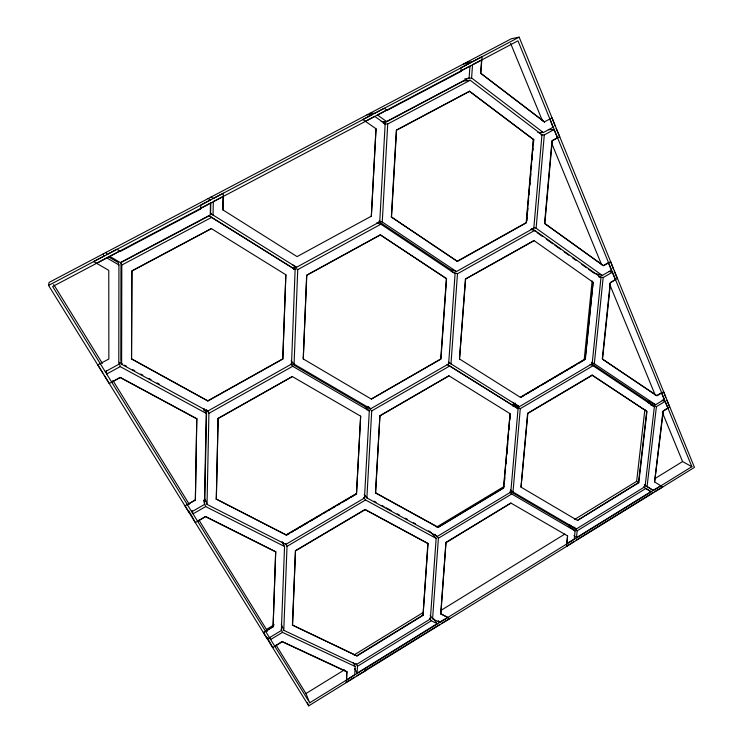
<?xml version="1.0" encoding="UTF-8"?>
<svg xmlns="http://www.w3.org/2000/svg" width="743" height="743" viewBox="0 0 743 743"><rect width="100%" height="100%" fill="white"/><g stroke="black" fill="none" stroke-linecap="round" stroke-linejoin="round"><path stroke-width="1.11" d="M108.19 256.669L118.146 262.474L118.926 264.963L118.787 364.302L105.292 371.667M120.979 262.558L120.812 360.095L121.62 364.293L207.631 411.158L291.516 364.089L295.12 269.551L209.173 215.814L120.979 262.558L121.815 265.037L121.62 364.293M131.511 358.888L131.873 270.907L211.365 228.603L285.851 274.761L282.795 359.064L207.919 400.951L131.511 358.888L207.919 400.951M131.548 359.027L131.901 271L211.365 228.603M188.871 510.924L189.502 513.088L185.007 505.816L195.372 500.104L196.784 418.699L120.18 377.379L111.719 382.181M119.874 251.041L109.676 256.335L120.375 262.585L210.26 214.95L210.492 203.099L200.61 208.319L200.675 208.969L120.422 251.357L116.948 249.258L106.76 254.635L106.193 252.323M195.372 500.104L196.784 418.699M200.675 208.969L200.74 205.133L210.566 199.867L208.151 198.576M203.972 410.786L204.009 408.492M204.464 409.467L206.248 413.387L204.409 504.506L191.805 511.76M206.61 409.607L204.817 498.07L207.028 504.404L285.869 544.378L364.479 498.014L369.29 410.944L364.488 406.3L291.033 363.42M223.244 196.449L213.315 201.604L213.037 215.071L210.585 213.51L210.808 202.486M207.028 504.404L208.913 413.349L207.548 410.415M216.269 499.082L218.108 418.355L292.315 376.552L360.652 416.164L356.501 493.789L286.352 535.062L216.269 499.082L286.352 535.062M367.033 114.821L372.215 114.589L362.825 119.539L376.014 128.743L371.342 216.185L297.051 256.614L222.854 209.86L223.16 196.412M216.343 499.287L218.108 418.355M222.937 209.907L223.318 193.226L213.38 198.381L210.919 197.118M272.978 626.572L263.421 632.646L273.09 626.832L275.69 551.715L205.467 516.469L197.61 521.27M282.795 359.064L285.851 274.761M273.09 626.832L275.69 551.715M283.38 545.288L283.464 542.984M293.819 269.458L293.912 267.164L297.739 269.616L294.079 364.089L370.627 408.808L448.633 363.903L455.087 273.703L380.871 224.191L376.72 222.881M282.126 541.61L284.55 546.486L281.346 630.51L267.378 638.934L263.328 632.386M428.507 530.864L430.522 531.969L436.141 538.369L430.364 618.947L356.426 664.521L283.78 630.315L287.03 546.356L285.553 543.43M292.445 625.086L295.473 550.628L365.036 509.466L428.052 543.57L423.027 615.39L357.058 655.958L292.445 625.086L357.058 655.958M303.255 358.943L306.655 275.189L380.286 234.834L446.562 278.69L440.943 359.101L371.333 399.075L303.255 358.943L306.785 275.272L380.453 234.89M292.556 625.346L295.473 550.628M346.842 671.644L346.405 682.548L346.842 671.644L282.136 641.506L274.808 646.271M356.501 493.789L360.652 416.164M366.689 409.746L366.875 406.272L371.723 410.907L366.866 497.921L437.413 536.353L510.794 492.08L518.066 408.706L447.527 364.599M353.25 662.793L355.173 666.508L354.717 674.625L346.544 680.04M433.494 618.64L437.172 623.693L357.095 673.158L357.476 666.304L356.018 663.518M456.434 271.548L382.264 221.962L387.725 123.988L470.189 80.244L541.963 134.743L533.818 228.129L456.434 271.548L450.165 269.18L378.967 221.637M365.231 670.548L365.268 669.963L365.38 670.818L356.956 675.666M375.466 492.841L379.914 415.69L448.948 375.809L510.088 413.693L503.726 488.012L438.249 527.419L375.466 492.841L438.249 527.419M391.357 216.993L396.363 130.146L469.613 91.25L533.558 139.48L526.434 222.742L457.382 261.378L391.357 216.993L457.382 261.378M375.624 493.036L379.914 415.69M391.533 217.04L396.548 130.146L469.613 91.25M423.027 615.39L427.875 543.356M371.333 399.075L440.748 358.98L446.367 278.606L380.286 234.834M381.178 121.62L386.574 121.518L469.121 77.774L469.957 66.081L460.874 70.873L460.836 71.477L461.097 67.697L470.18 62.904L463.4 64.019M447.732 617.526L439.484 622.262L432.593 618.77L438.398 538.248L434.869 534.254M448.818 362.528L519.357 406.672L592.171 363.726L600.976 277.501L534.774 230.358L457.474 273.768L450.973 363.903L448.373 362.259M549.894 119.019L553.006 127.276L543.328 132.56L471.591 77.978L472.548 64.715L481.817 59.895M441.602 623.34L449.84 618.603L440.692 613.783L445.967 542.362L510.924 503.057L567.587 535.898L566.519 546.467L574.005 541.489M533.892 240.5L593.109 282.266L585.373 359.138L520.406 397.356L459.508 358.98L465.406 279.071L534.133 240.565L465.406 279.071M480.61 73.195L544.517 121.954L480.61 73.195L481.594 59.942M440.878 614.024L445.967 542.362M465.62 279.154L459.508 358.98M480.842 73.167L482.049 56.719L472.771 61.539L465.954 62.672M438.064 527.214L503.513 487.826L510.088 413.693M457.177 261.304L526.193 222.696L533.316 139.47L469.39 91.278M504.59 480.767L504.878 477.34M505.37 471.638L505.565 469.353M506.057 463.651L506.345 460.223M506.837 454.521L507.125 451.094M507.515 446.524L507.813 443.107M508.305 437.395L508.593 433.977M508.983 429.408L509.28 425.99M509.763 420.278L510.06 416.86M526.861 220.755L527.149 217.309M527.641 211.569L527.939 208.124M528.338 203.526L528.626 200.081M529.118 194.341L529.415 190.895M529.908 185.156L530.103 182.862M530.595 177.113L530.892 173.676M531.384 167.927L531.579 165.633M532.072 159.894L532.369 156.448M532.861 150.708L533.056 148.405M533.548 142.665L533.845 139.22M513.125 406.588L513.329 404.276L515.317 403.105M512.986 491.996L520.286 408.678L593.035 365.742L654.369 406.662L645.054 486.637L576.317 528.997L512.986 491.996L510.46 489.888M557.315 137.817L551.975 140.743L544.582 223.476L603.279 265.66L608.341 262.753L611.387 270.201L602.285 275.439L536.112 228.222L544.303 134.91L553.972 129.626L557.575 137.817M521.019 487.148L527.623 413.257L592.078 375.122L646.977 411.436L638.776 482.718L577.46 520.425L521.019 487.148L527.855 413.405L592.338 375.243M613.384 269.04L610.625 261.666L603.557 265.725L544.833 223.522L552.235 140.743L559.693 136.656L556.098 128.465M584.174 360.076L592.125 280.882M566.77 543.978L567.587 535.898M520.406 397.356L585.112 359.018L593.109 282.266M569.454 527.038L569.677 524.799L577.162 530.818L576.466 537.644L573.977 535.601M509.977 491.253L567.624 524.902L575.082 530.929L574.255 539L566.538 543.774M615.269 279.712L610.244 282.609L602.285 359.027L656.673 395.647L661.446 392.778L664.205 399.53L655.614 404.712L594.316 363.726L603.158 277.557L612.251 272.319L615.548 279.786M652.781 492.795L576.206 540.133M665.709 397.421L663.638 391.765L656.961 395.778L602.545 359.138L610.523 282.693L617.266 278.56M574.729 519.376L636.649 481.334L644.887 409.328M592.078 375.122L646.689 411.297L638.506 482.541L577.46 520.425M668.022 408.297L664.994 401.452L656.413 406.635L647.069 486.554L653.069 490.315L660.852 485.848M654.602 481.91L662.997 411.028L669.619 407.025L663.276 411.167L654.602 481.91L662.7 487.009L654.927 491.467M48.555 285.423L49.075 282.433L511.342 38.747L519.153 37.15L694.445 467.384L308.716 705.85L48.555 285.423L519.153 37.15M576.466 537.644L650.924 491.643L643.401 486.879M309.71 702.794L691.863 466.688L517.964 40.819L52.651 286.538L309.71 702.794L305.958 693.544L276.099 645.138M365.407 670.232L439.299 624.761M346.275 682.269L354.578 677.133M356.919 655.688L422.86 615.139M305.958 693.544L344.483 669.815M440.822 610.477L564.856 534.078M655.289 478.371L682.566 461.57L691.863 466.688M357.476 666.304L431.349 620.739L437.172 623.693M577.162 530.818L645.843 488.467L650.924 491.643M354.049 654.982L422.971 612.631M355.173 666.508L282.489 632.377L270.684 639.5L269.913 637.448M438.398 538.248L511.723 493.984L575.082 530.929M346.981 671.913L282.247 641.776L272.662 647.58L267.378 637.717M446.153 542.576L510.924 503.057M267.211 631.513L266.44 629.47L274.186 624.798M436.726 527.001L504.098 486.47M649.568 401.313L647.692 402.446L656.413 406.635M287.03 546.356L365.565 500.002L436.141 538.369M295.584 550.851L365.184 509.661L428.052 543.57M286.241 534.839L356.352 493.593M286.417 535.257L289.399 533.511M291.377 532.341L293.364 531.171M295.352 530L298.324 528.254M300.311 527.084L307.258 522.998M310.23 521.252L317.177 517.165M319.165 515.995L321.143 514.825M324.124 513.079L326.103 511.908M328.09 510.738L331.072 508.992M333.05 507.822L335.037 506.652M337.016 505.491L339.997 503.735M341.984 502.565L348.922 498.479M350.91 497.318L355.869 494.392M521.372 397.022L524.363 395.257M526.36 394.087L538.322 387.047M541.313 385.292L548.288 381.187M550.284 380.017L553.275 378.252M555.262 377.082L557.259 375.912M559.256 374.732L562.237 372.977M564.234 371.797L576.196 364.767M579.187 363.002L583.171 360.661M275.802 551.938L205.542 516.682L195.316 522.589L190.143 512.986M380.072 415.839L448.948 375.809M195.307 499.9L187.375 504.701M284.55 546.486L205.672 506.577L193.087 513.831L192.103 510.58M371.723 410.907L449.654 366.002L518.066 408.706M218.182 418.513L292.315 376.552M208.913 413.349L292.714 366.29L369.29 410.944M207.845 400.802L282.674 358.934M453.193 270.238L451.187 271.362L457.474 273.768M196.858 418.866L120.208 377.528L109.258 383.527L104.261 375.317M539.39 133.229L542.251 131.669M210.585 213.51L296.513 267.285L379.738 221.86L385.162 123.802L374.723 116.372L365.519 121.313M206.248 413.387L120.199 366.615L106.723 373.98L106.314 370.692M297.739 269.616L380.871 224.191M544.257 121.954L552.03 117.858L555.142 126.115M383.323 123.514L463.428 81.061L470.189 80.244M121.815 265.037L211.597 217.411L295.12 269.551M96.562 263.347L106.76 257.877L118.926 264.963M386.908 110.02L377.398 114.961L386.574 121.518M386.731 110.029L387.196 110.363L461.05 71.439M465.935 78.693L471.591 77.978M387.196 110.363L384.242 108.246L374.89 113.177L369.67 113.428M384.475 124.025L387.725 123.988M376.014 128.743L371.342 216.185M548.315 129.607L553.972 129.626M537.793 132.505L543.328 132.56M540.969 134.854L544.303 134.91M533.976 227.757L536.112 228.222M530.511 229.401L534.774 230.358M609.084 271.464L612.251 272.319M602.285 275.439L593.982 273.108L588.382 269.124M598.997 276.377L603.158 277.557M598.904 276.907L600.976 277.501M379.134 220.996L382.264 221.962M591.307 362.352L594.316 363.726M590.035 364.358L593.035 365.742M662.05 400.087L664.994 401.452M655.614 404.712L646.902 400.551L592.06 363.931M650.506 404.805L654.369 406.662M203.489 500.215L206.563 501.766M440.692 613.783L447.546 617.284M122.474 364.042L119.419 362.37L120.199 366.615M124.508 365.147L126.551 366.262M132.663 369.596L134.706 370.711M140.817 374.045L142.86 375.15M148.971 378.484L151.015 379.599M157.126 382.933L159.169 384.038M364.943 496.222L366.958 497.318M374.026 501.172L376.042 502.268M382.097 505.565L384.112 506.67M386.128 507.766L391.171 510.515M397.226 513.822L399.242 514.918M405.297 518.215L407.322 519.32M413.368 522.617L415.393 523.722M644.255 484.789L653.069 490.315M512.401 402.297L519.357 406.672M636.649 481.334L638.776 482.718M513.329 404.276L520.286 408.678M292.705 264.87L296.513 267.285M447.063 364.358L449.654 366.002M209.173 215.814L211.597 217.411M531.431 228.584L535.164 231.24M537.031 232.568L542.631 236.562M546.365 239.218L552.903 243.871M554.77 245.199L560.371 249.184M564.104 251.84L568.776 255.165M572.509 257.821L576.243 260.477M581.843 264.471L586.515 267.796M464.812 78.832L467.57 80.922M573.819 527.001L576.317 528.997M510.042 492.581L511.723 493.984M368.212 406.505L370.627 408.808M291.126 360.884L294.079 364.089M291.247 364.683L292.714 366.29M364.2 494.522L366.866 497.921M363.568 497.438L365.565 500.002M438.249 620.591L439.484 622.262M430.169 615.436L432.593 618.77M429.538 618.232L431.349 620.739M102.831 373.014L97.807 364.897L108.859 359.018L108.775 270.35L93.609 261.573L103.844 256.168L103.333 253.827M53.7 284.513L102.339 363.383M112.843 380.416L189.251 504.302M199.013 520.137L266.44 629.47M354.68 668.477L357.095 673.158M281.291 624.296L283.78 630.315M510.617 43.41L542.492 120.914M551.789 143.538L601.626 264.74M609.539 283.975L655.382 395.452M662.319 412.328L682.566 461.57M614.247 271.167L616.839 277.501M666.88 400.31L669.619 407.025M281.253 629.349L282.489 632.377M307.472 702.748L308.716 705.85M266.607 636.89L267.378 638.934M203.861 501.274L205.672 506.577"/></g></svg>
